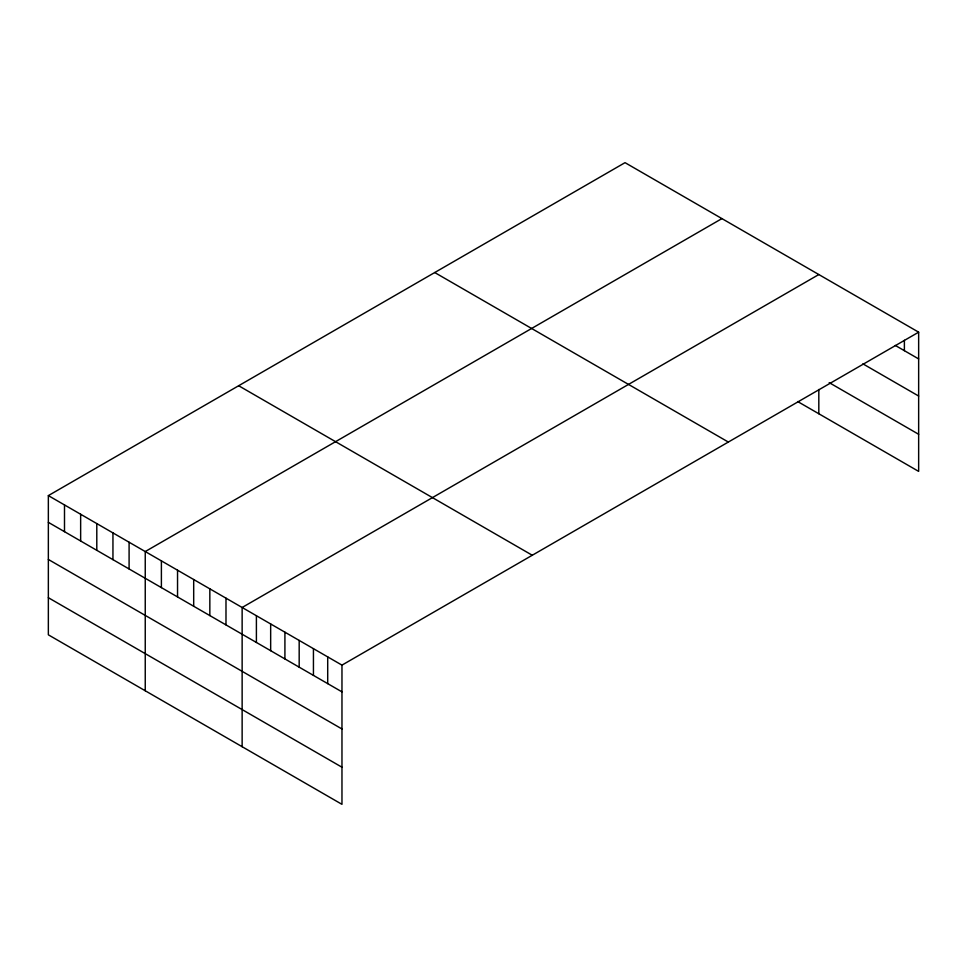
<?xml version="1.0" encoding="UTF-8"?>
<svg xmlns="http://www.w3.org/2000/svg" width="967" height="967" viewBox="0 0 967 967"><rect width="100%" height="100%" fill="white"/><g stroke="black" fill="none" stroke-linecap="round" stroke-linejoin="round"><path stroke-width="1.45" d="M918.65 332.177L341.967 665.127L341.967 804.339L48.35 634.823L48.35 495.612L625.033 162.661L918.65 332.177L918.65 471.388L797.702 401.559M721.926 218.602L145.243 551.553L145.243 690.764M818.819 274.543L242.137 607.494L242.137 746.705M895.309 345.437L918.65 358.914M862.902 363.846L918.65 396.035M829.19 382.63L918.65 434.28M434.727 272.537L728.344 442.052M238.656 385.736L532.273 555.251M48.35 495.612L341.967 665.127M48.35 522.349L341.967 691.864M48.35 559.458L341.967 728.973M48.35 597.703L341.967 767.218M904.387 340.287L904.387 350.683M818.819 389.483L818.819 413.755M327.704 656.895L327.704 683.633M313.441 648.664L313.441 675.389M299.178 640.42L299.178 667.157M284.914 632.188L284.914 658.926M270.663 623.957L270.663 650.694M256.4 615.725L256.4 642.463M225.988 598.162L225.988 624.9M209.839 588.843L209.839 615.58M193.69 579.523L193.69 606.249M177.541 570.192L177.541 596.929M161.392 560.872L161.392 587.61M129.094 542.221L129.094 568.959M112.946 532.902L112.946 559.639M96.797 523.582L96.797 550.32M80.648 514.251L80.648 540.988M64.499 504.931L64.499 531.669"/></g></svg>
